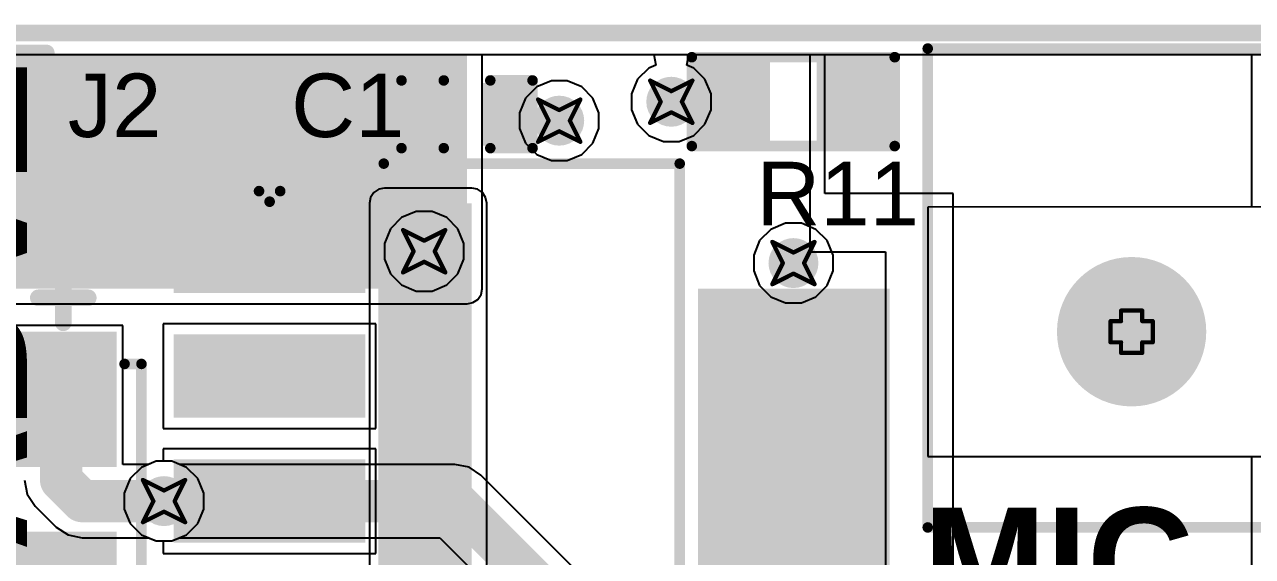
# Model space of a CAD drawing. Header units: inches. Extents: x -3 to 488, y -11 to 93.
# Drawn here: x 99.86 to 114.61, y 34.23 to 40.62 of the extents above; entities that cross this region are included whole.
import ezdxf

# ---------------------------------------------------------------- set-up
doc = ezdxf.new("R2010")
doc.units = ezdxf.units.IN
for name, color, linetype in [('Board Cutout', 216, 'Continuous'), ('Bottom Layer', 5, 'Continuous'), ('Bottom Overlay', 54, 'Continuous'), ('Bottom Solder', 6, 'Continuous'), ('Drill Drawing', 1, 'Continuous'), ('Layer 1', 16, 'Continuous'), ('Layer 2', 76, 'Continuous'), ('Multi-Layer', 9, 'Continuous'), ('Pad Holes', 156, 'Continuous'), ('Top Layer', 1, 'Continuous'), ('Top Overlay', 2, 'Continuous'), ('Top Paste', 8, 'Continuous'), ('Top Solder', 216, 'Continuous'), ('Via Holes', 16, 'Continuous')]:
    doc.layers.add(name, color=color, linetype=linetype)
doc.styles.add('Arial', font='', dxfattribs={"height": 0.2})
doc.styles.add('Arial_Bold', font='', dxfattribs={"height": 0.2})
doc.styles.get('Arial').set_extended_font_data('Arial')
doc.styles.get('Arial_Bold').set_extended_font_data('Arial', bold=True)

msp = doc.modelspace()

# ---------------------------------------------------------------- hatches: boundary and pattern name
at = {"layer": 'Bottom Layer'}
h = msp.add_hatch(color=5, dxfattribs=at)
edge = h.paths.add_edge_path()
edge.add_arc((107.632, 39.693), 0.3, 0, 360)
h = msp.add_hatch(color=5, dxfattribs=at)
edge = h.paths.add_edge_path()
edge.add_arc((106.286, 39.466), 0.3, 0, 360)
h = msp.add_hatch(color=5, dxfattribs=at)
edge = h.paths.add_edge_path()
edge.add_arc((104.663, 37.898), 0.3, 0, 360)
h = msp.add_hatch(color=5, dxfattribs=at)
edge = h.paths.add_edge_path()
edge.add_arc((109.1, 37.756), 0.3, 0, 360)
h = msp.add_hatch(color=5, dxfattribs=at)
edge = h.paths.add_edge_path()
edge.add_arc((113.163, 36.932), 0.795, 0, 360)
h = msp.add_hatch(color=5, dxfattribs=at)
edge = h.paths.add_edge_path()
edge.add_arc((101.537, 34.898), 0.3, 0, 360)
at = {"layer": 'Bottom Solder'}
h = msp.add_hatch(color=6, dxfattribs=at)
edge = h.paths.add_edge_path()
edge.add_arc((113.163, 36.932), 0.897, 0, 360)
at = {"layer": 'Layer 1'}
h = msp.add_hatch(color=16, dxfattribs=at)
edge = h.paths.add_edge_path()
edge.add_arc((107.632, 39.693), 0.3, 0, 360)
h = msp.add_hatch(color=16, dxfattribs=at)
edge = h.paths.add_edge_path()
edge.add_arc((106.286, 39.466), 0.3, 0, 360)
msp.add_hatch(color=16, dxfattribs=at).paths.add_polyline_path([(104.187, 32.948), (105.234, 32.948), (105.234, 38.475), (104.187, 38.475)])
h = msp.add_hatch(color=16, dxfattribs=at)
edge = h.paths.add_edge_path()
edge.add_arc((104.663, 37.898), 0.3, 0, 360)
h = msp.add_hatch(color=16, dxfattribs=at)
edge = h.paths.add_edge_path()
edge.add_arc((109.1, 37.756), 0.3, 0, 360)
h = msp.add_hatch(color=16, dxfattribs=at)
edge = h.paths.add_edge_path()
edge.add_arc((113.163, 36.932), 0.795, 0, 360)
h = msp.add_hatch(color=16, dxfattribs=at)
edge = h.paths.add_edge_path()
edge.add_arc((101.537, 34.898), 0.3, 0, 360)
at = {"layer": 'Layer 2'}
h = msp.add_hatch(color=76, dxfattribs=at)
edge = h.paths.add_edge_path()
edge.add_arc((107.632, 39.693), 0.3, 0, 360)
h = msp.add_hatch(color=76, dxfattribs=at)
edge = h.paths.add_edge_path()
edge.add_arc((106.286, 39.466), 0.3, 0, 360)
h = msp.add_hatch(color=76, dxfattribs=at)
edge = h.paths.add_edge_path()
edge.add_arc((104.663, 37.898), 0.3, 0, 360)
h = msp.add_hatch(color=76, dxfattribs=at)
edge = h.paths.add_edge_path()
edge.add_arc((109.1, 37.756), 0.3, 0, 360)
h = msp.add_hatch(color=76, dxfattribs=at)
edge = h.paths.add_edge_path()
edge.add_arc((113.163, 36.932), 0.795, 0, 360)
h = msp.add_hatch(color=76, dxfattribs=at)
edge = h.paths.add_edge_path()
edge.add_arc((101.537, 34.898), 0.3, 0, 360)
at = {"layer": 'Multi-Layer'}
h = msp.add_hatch(color=9, dxfattribs=at)
edge = h.paths.add_edge_path()
edge.add_arc((113.163, 36.932), 0.795, 0, 360)
at = {"layer": 'Pad Holes'}
h = msp.add_hatch(color=7, dxfattribs=at)
edge = h.paths.add_edge_path()
edge.add_arc((113.163, 36.932), 0.53, 0, 360)
at = {"layer": 'Top Layer'}
for points in [[(97.687, 37.448), (105.178, 37.448), (105.178, 40.261), (97.687, 40.261)], [(108.717, 40.139), (108.717, 39.25), (107.955, 39.25), (107.955, 40.139)], [(110.241, 40.139), (110.241, 39.25), (109.479, 39.25), (109.479, 40.139)], [(104.937, 39.86), (104.937, 39.225), (104.48, 39.225), (104.48, 39.86)], [(105.877, 39.86), (105.877, 39.225), (105.419, 39.225), (105.419, 39.86)], [(101.705, 37.448), (101.705, 38.348), (103.905, 38.348), (103.905, 37.448)], [(108.006, 33.898), (108.006, 37.398), (110.206, 37.398), (110.206, 33.898)], [(100.866, 36.829), (100.866, 35.409), (99.736, 35.409), (99.736, 36.829)], [(101.705, 35.948), (101.705, 36.848), (103.905, 36.848), (103.905, 35.948)], [(101.705, 34.448), (101.705, 35.348), (103.905, 35.348), (103.905, 34.448)], [(100.866, 34.429), (100.866, 33.009), (99.736, 33.009), (99.736, 34.429)]]:
    msp.add_hatch(color=1, dxfattribs=at).paths.add_polyline_path(points)
h = msp.add_hatch(color=1, dxfattribs=at)
edge = h.paths.add_edge_path()
edge.add_arc((107.632, 39.693), 0.3, 0, 360)
h = msp.add_hatch(color=1, dxfattribs=at)
edge = h.paths.add_edge_path()
edge.add_arc((106.286, 39.466), 0.3, 0, 360)
h = msp.add_hatch(color=1, dxfattribs=at)
edge = h.paths.add_edge_path()
edge.add_arc((104.663, 37.898), 0.3, 0, 360)
h = msp.add_hatch(color=1, dxfattribs=at)
edge = h.paths.add_edge_path()
edge.add_arc((109.1, 37.756), 0.3, 0, 360)
h = msp.add_hatch(color=1, dxfattribs=at)
edge = h.paths.add_edge_path()
edge.add_arc((113.163, 36.932), 0.795, 0, 360)
h = msp.add_hatch(color=1, dxfattribs=at)
edge = h.paths.add_edge_path()
edge.add_arc((101.537, 34.898), 0.3, 0, 360)
at = {"layer": 'Top Paste'}
for points in [[(108.717, 40.139), (108.717, 39.25), (107.955, 39.25), (107.955, 40.139)], [(110.241, 40.139), (110.241, 39.25), (109.479, 39.25), (109.479, 40.139)], [(104.937, 39.86), (104.937, 39.225), (104.48, 39.225), (104.48, 39.86)], [(105.877, 39.86), (105.877, 39.225), (105.419, 39.225), (105.419, 39.86)], [(101.705, 37.448), (101.705, 38.348), (103.905, 38.348), (103.905, 37.448)], [(108.006, 33.898), (108.006, 37.398), (110.206, 37.398), (110.206, 33.898)], [(100.866, 36.829), (100.866, 35.409), (99.736, 35.409), (99.736, 36.829)], [(101.705, 35.948), (101.705, 36.848), (103.905, 36.848), (103.905, 35.948)], [(101.705, 34.448), (101.705, 35.348), (103.905, 35.348), (103.905, 34.448)], [(100.866, 34.429), (100.866, 33.009), (99.736, 33.009), (99.736, 34.429)]]:
    msp.add_hatch(color=8, dxfattribs=at).paths.add_polyline_path(points)
at = {"layer": 'Top Solder'}
for points in [[(108.818, 40.241), (108.818, 39.148), (107.853, 39.148), (107.853, 40.241)], [(110.342, 40.241), (110.342, 39.148), (109.377, 39.148), (109.377, 40.241)], [(104.997, 39.92), (104.997, 39.165), (104.42, 39.165), (104.42, 39.92)], [(105.937, 39.92), (105.937, 39.165), (105.359, 39.165), (105.359, 39.92)], [(101.655, 37.397), (101.655, 38.399), (103.956, 38.399), (103.956, 37.397)], [(107.955, 33.848), (107.955, 37.449), (110.256, 37.449), (110.256, 33.848)], [(100.968, 36.931), (100.968, 35.308), (99.635, 35.308), (99.635, 36.931)], [(101.655, 35.898), (101.655, 36.899), (103.956, 36.899), (103.956, 35.898)], [(101.655, 34.397), (101.655, 35.399), (103.956, 35.399), (103.956, 34.397)], [(100.968, 34.531), (100.968, 32.908), (99.635, 32.908), (99.635, 34.531)]]:
    msp.add_hatch(color=216, dxfattribs=at).paths.add_polyline_path(points)
h = msp.add_hatch(color=216, dxfattribs=at)
edge = h.paths.add_edge_path()
edge.add_arc((113.163, 36.932), 0.897, 0, 360)
at = {"layer": 'Via Holes'}
h = msp.add_hatch(color=7, dxfattribs=at)
edge = h.paths.add_edge_path()
edge.add_arc((107.632, 39.693), 0.15, 0, 360)
h = msp.add_hatch(color=7, dxfattribs=at)
edge = h.paths.add_edge_path()
edge.add_arc((106.286, 39.466), 0.15, 0, 360)
h = msp.add_hatch(color=7, dxfattribs=at)
edge = h.paths.add_edge_path()
edge.add_arc((104.663, 37.898), 0.15, 0, 360)
h = msp.add_hatch(color=7, dxfattribs=at)
edge = h.paths.add_edge_path()
edge.add_arc((109.1, 37.756), 0.15, 0, 360)
h = msp.add_hatch(color=7, dxfattribs=at)
edge = h.paths.add_edge_path()
edge.add_arc((101.537, 34.898), 0.15, 0, 360)

# ---------------------------------------------------------------- linework, layer by layer
at = {"layer": 'Board Cutout'}
msp.add_lwpolyline([(92.54, 40.52, 0.2, 0.2, 0), (123.058, 40.52, 0.2, 0.2, 0)], format="xyseb", dxfattribs=at)
at = {"layer": 'Bottom Layer'}
for p, q in [((92.647, 40.261), (107.422, 40.261)), ((107.447, 40.134), (107.361, 40.098)), ((107.422, 40.261), (107.447, 40.134)), ((107.817, 40.134), (107.842, 40.261)), ((107.903, 40.098), (107.817, 40.134)), ((107.842, 40.261), (123.058, 40.261)), ((107.361, 40.098), (107.227, 39.964)), ((108.037, 39.964), (107.903, 40.098)), ((106.015, 39.871), (105.881, 39.737)), ((106.191, 39.944), (106.015, 39.871)), ((106.381, 39.944), (106.191, 39.944)), ((106.556, 39.871), (106.381, 39.944)), ((106.691, 39.737), (106.556, 39.871)), ((107.227, 39.964), (107.154, 39.788)), ((108.11, 39.788), (108.037, 39.964)), ((105.881, 39.737), (105.808, 39.561)), ((106.763, 39.561), (106.691, 39.737)), ((107.154, 39.788), (107.154, 39.598)), ((108.11, 39.598), (108.11, 39.788)), ((105.808, 39.561), (105.808, 39.371)), ((106.763, 39.371), (106.763, 39.561)), ((107.154, 39.598), (107.227, 39.423)), ((108.037, 39.423), (108.11, 39.598)), ((107.227, 39.423), (107.361, 39.288)), ((107.903, 39.288), (108.037, 39.423)), ((105.808, 39.371), (105.881, 39.196)), ((106.691, 39.196), (106.763, 39.371)), ((107.361, 39.288), (107.537, 39.215)), ((107.727, 39.215), (107.903, 39.288)), ((105.881, 39.196), (106.015, 39.061)), ((106.556, 39.061), (106.691, 39.196)), ((107.537, 39.215), (107.727, 39.215)), ((106.015, 39.061), (106.191, 38.988)), ((106.191, 38.988), (106.381, 38.988)), ((106.381, 38.988), (106.556, 39.061)), ((104.568, 38.376), (104.392, 38.303)), ((104.758, 38.376), (104.568, 38.376)), ((104.934, 38.303), (104.758, 38.376)), ((123.058, 38.432), (110.713, 38.429)), ((123.058, 38.432), (110.713, 38.429)), ((110.713, 38.429), (110.713, 35.432)), ((110.713, 38.429), (110.713, 35.432)), ((104.392, 38.303), (104.258, 38.169)), ((105.068, 38.169), (104.934, 38.303)), ((109.004, 38.234), (108.829, 38.161)), ((109.195, 38.234), (109.004, 38.234)), ((109.37, 38.161), (109.195, 38.234)), ((104.258, 38.169), (104.185, 37.993)), ((105.141, 37.993), (105.068, 38.169)), ((108.829, 38.161), (108.694, 38.027)), ((109.505, 38.027), (109.37, 38.161)), ((104.185, 37.993), (104.185, 37.803)), ((105.141, 37.803), (105.141, 37.993)), ((108.694, 38.027), (108.622, 37.851)), ((109.577, 37.851), (109.505, 38.027)), ((104.185, 37.803), (104.258, 37.628)), ((105.068, 37.628), (105.141, 37.803)), ((108.622, 37.851), (108.622, 37.661)), ((109.577, 37.661), (109.577, 37.851)), ((104.258, 37.628), (104.392, 37.493)), ((104.934, 37.493), (105.068, 37.628)), ((108.622, 37.661), (108.694, 37.486)), ((109.505, 37.486), (109.577, 37.661)), ((104.392, 37.493), (104.568, 37.42)), ((104.758, 37.42), (104.934, 37.493)), ((108.694, 37.486), (108.829, 37.351)), ((109.37, 37.351), (109.505, 37.486)), ((104.568, 37.42), (104.758, 37.42)), ((108.829, 37.351), (109.004, 37.278)), ((109.195, 37.278), (109.37, 37.351)), ((109.004, 37.278), (109.195, 37.278)), ((110.713, 35.432), (123.058, 35.432)), ((110.713, 35.432), (123.058, 35.432)), ((101.267, 35.303), (101.132, 35.169)), ((101.442, 35.376), (101.267, 35.303)), ((101.633, 35.376), (101.442, 35.376)), ((101.808, 35.303), (101.633, 35.376)), ((101.943, 35.169), (101.808, 35.303)), ((101.132, 35.169), (101.06, 34.993)), ((102.015, 34.993), (101.943, 35.169)), ((101.06, 34.993), (101.06, 34.803)), ((102.015, 34.803), (102.015, 34.993)), ((101.06, 34.803), (101.132, 34.628)), ((101.943, 34.628), (102.015, 34.803)), ((101.132, 34.628), (101.267, 34.493)), ((101.808, 34.493), (101.943, 34.628)), ((101.267, 34.493), (101.442, 34.42)), ((101.442, 34.42), (101.633, 34.42)), ((101.633, 34.42), (101.808, 34.493))]:
    msp.add_line(p, q, dxfattribs=at)
at = {"layer": 'Drill Drawing'}
for points in [[(107.378, 39.947, 0.0508, 0.0508, 0), (107.632, 39.82, 0.0508, 0.0508, 0)], [(107.378, 39.947, 0.0508, 0.0508, 0), (107.505, 39.693, 0.0508, 0.0508, 0)], [(107.632, 39.82, 0.0508, 0.0508, 0), (107.886, 39.947, 0.0508, 0.0508, 0)], [(107.759, 39.693, 0.0508, 0.0508, 0), (107.886, 39.947, 0.0508, 0.0508, 0)], [(106.032, 39.72, 0.0508, 0.0508, 0), (106.286, 39.593, 0.0508, 0.0508, 0)], [(106.032, 39.72, 0.0508, 0.0508, 0), (106.159, 39.466, 0.0508, 0.0508, 0)], [(106.286, 39.593, 0.0508, 0.0508, 0), (106.54, 39.72, 0.0508, 0.0508, 0)], [(106.413, 39.466, 0.0508, 0.0508, 0), (106.54, 39.72, 0.0508, 0.0508, 0)], [(107.378, 39.439, 0.0508, 0.0508, 0), (107.505, 39.693, 0.0508, 0.0508, 0)], [(107.759, 39.693, 0.0508, 0.0508, 0), (107.886, 39.439, 0.0508, 0.0508, 0)], [(107.378, 39.439, 0.0508, 0.0508, 0), (107.632, 39.566, 0.0508, 0.0508, 0)], [(107.632, 39.566, 0.0508, 0.0508, 0), (107.886, 39.439, 0.0508, 0.0508, 0)], [(106.032, 39.212, 0.0508, 0.0508, 0), (106.159, 39.466, 0.0508, 0.0508, 0)], [(106.413, 39.466, 0.0508, 0.0508, 0), (106.54, 39.212, 0.0508, 0.0508, 0)], [(106.032, 39.212, 0.0508, 0.0508, 0), (106.286, 39.339, 0.0508, 0.0508, 0)], [(106.286, 39.339, 0.0508, 0.0508, 0), (106.54, 39.212, 0.0508, 0.0508, 0)], [(104.409, 38.152, 0.0508, 0.0508, 0), (104.663, 38.025, 0.0508, 0.0508, 0)], [(104.409, 38.152, 0.0508, 0.0508, 0), (104.536, 37.898, 0.0508, 0.0508, 0)], [(104.663, 38.025, 0.0508, 0.0508, 0), (104.917, 38.152, 0.0508, 0.0508, 0)], [(104.79, 37.898, 0.0508, 0.0508, 0), (104.917, 38.152, 0.0508, 0.0508, 0)], [(104.409, 37.644, 0.0508, 0.0508, 0), (104.536, 37.898, 0.0508, 0.0508, 0)], [(104.79, 37.898, 0.0508, 0.0508, 0), (104.917, 37.644, 0.0508, 0.0508, 0)], [(108.846, 38.01, 0.0508, 0.0508, 0), (109.1, 37.883, 0.0508, 0.0508, 0)], [(108.846, 38.01, 0.0508, 0.0508, 0), (108.973, 37.756, 0.0508, 0.0508, 0)], [(109.1, 37.883, 0.0508, 0.0508, 0), (109.354, 38.01, 0.0508, 0.0508, 0)], [(109.227, 37.756, 0.0508, 0.0508, 0), (109.354, 38.01, 0.0508, 0.0508, 0)], [(104.409, 37.644, 0.0508, 0.0508, 0), (104.663, 37.771, 0.0508, 0.0508, 0)], [(104.663, 37.771, 0.0508, 0.0508, 0), (104.917, 37.644, 0.0508, 0.0508, 0)], [(108.846, 37.502, 0.0508, 0.0508, 0), (108.973, 37.756, 0.0508, 0.0508, 0)], [(109.227, 37.756, 0.0508, 0.0508, 0), (109.354, 37.502, 0.0508, 0.0508, 0)], [(108.846, 37.502, 0.0508, 0.0508, 0), (109.1, 37.629, 0.0508, 0.0508, 0)], [(109.1, 37.629, 0.0508, 0.0508, 0), (109.354, 37.502, 0.0508, 0.0508, 0)], [(113.036, 37.059, 0.0508, 0.0508, 0), (113.036, 37.186, 0.0508, 0.0508, 0)], [(113.036, 37.186, 0.0508, 0.0508, 0), (113.29, 37.186, 0.0508, 0.0508, 0)], [(113.29, 37.059, 0.0508, 0.0508, 0), (113.29, 37.186, 0.0508, 0.0508, 0)], [(112.909, 36.805, 0.0508, 0.0508, 0), (112.909, 37.059, 0.0508, 0.0508, 0)], [(112.909, 37.059, 0.0508, 0.0508, 0), (113.036, 37.059, 0.0508, 0.0508, 0)], [(113.29, 37.059, 0.0508, 0.0508, 0), (113.417, 37.059, 0.0508, 0.0508, 0)], [(113.417, 36.805, 0.0508, 0.0508, 0), (113.417, 37.059, 0.0508, 0.0508, 0)], [(112.909, 36.805, 0.0508, 0.0508, 0), (113.036, 36.805, 0.0508, 0.0508, 0)], [(113.036, 36.678, 0.0508, 0.0508, 0), (113.036, 36.805, 0.0508, 0.0508, 0)], [(113.29, 36.805, 0.0508, 0.0508, 0), (113.417, 36.805, 0.0508, 0.0508, 0)], [(113.29, 36.678, 0.0508, 0.0508, 0), (113.29, 36.805, 0.0508, 0.0508, 0)], [(113.036, 36.678, 0.0508, 0.0508, 0), (113.29, 36.678, 0.0508, 0.0508, 0)], [(101.283, 35.152, 0.0508, 0.0508, 0), (101.537, 35.025, 0.0508, 0.0508, 0)], [(101.283, 35.152, 0.0508, 0.0508, 0), (101.41, 34.898, 0.0508, 0.0508, 0)], [(101.537, 35.025, 0.0508, 0.0508, 0), (101.791, 35.152, 0.0508, 0.0508, 0)], [(101.664, 34.898, 0.0508, 0.0508, 0), (101.791, 35.152, 0.0508, 0.0508, 0)], [(101.283, 34.644, 0.0508, 0.0508, 0), (101.41, 34.898, 0.0508, 0.0508, 0)], [(101.664, 34.898, 0.0508, 0.0508, 0), (101.791, 34.644, 0.0508, 0.0508, 0)], [(101.283, 34.644, 0.0508, 0.0508, 0), (101.537, 34.771, 0.0508, 0.0508, 0)], [(101.537, 34.771, 0.0508, 0.0508, 0), (101.791, 34.644, 0.0508, 0.0508, 0)]]:
    msp.add_lwpolyline(points, format="xyseb", dxfattribs=at)
for points in [[(107.365, 39.947, 0.0254, 0.0254, 1), (107.391, 39.947, 0.0254, 0.0254, 1)], [(107.365, 39.947, 0.0254, 0.0254, 1), (107.391, 39.947, 0.0254, 0.0254, 1)], [(107.619, 39.82, 0.0254, 0.0254, 1), (107.645, 39.82, 0.0254, 0.0254, 1)], [(107.619, 39.82, 0.0254, 0.0254, 1), (107.645, 39.82, 0.0254, 0.0254, 1)], [(107.873, 39.947, 0.0254, 0.0254, 1), (107.899, 39.947, 0.0254, 0.0254, 1)], [(107.873, 39.947, 0.0254, 0.0254, 1), (107.899, 39.947, 0.0254, 0.0254, 1)], [(106.019, 39.72, 0.0254, 0.0254, 1), (106.044, 39.72, 0.0254, 0.0254, 1)], [(106.019, 39.72, 0.0254, 0.0254, 1), (106.044, 39.72, 0.0254, 0.0254, 1)], [(106.527, 39.72, 0.0254, 0.0254, 1), (106.552, 39.72, 0.0254, 0.0254, 1)], [(106.527, 39.72, 0.0254, 0.0254, 1), (106.552, 39.72, 0.0254, 0.0254, 1)], [(107.492, 39.693, 0.0254, 0.0254, 1), (107.518, 39.693, 0.0254, 0.0254, 1)], [(107.492, 39.693, 0.0254, 0.0254, 1), (107.518, 39.693, 0.0254, 0.0254, 1)], [(107.746, 39.693, 0.0254, 0.0254, 1), (107.772, 39.693, 0.0254, 0.0254, 1)], [(107.746, 39.693, 0.0254, 0.0254, 1), (107.772, 39.693, 0.0254, 0.0254, 1)], [(106.273, 39.593, 0.0254, 0.0254, 1), (106.298, 39.593, 0.0254, 0.0254, 1)], [(106.273, 39.593, 0.0254, 0.0254, 1), (106.298, 39.593, 0.0254, 0.0254, 1)], [(107.619, 39.566, 0.0254, 0.0254, 1), (107.645, 39.566, 0.0254, 0.0254, 1)], [(107.619, 39.566, 0.0254, 0.0254, 1), (107.645, 39.566, 0.0254, 0.0254, 1)], [(106.146, 39.466, 0.0254, 0.0254, 1), (106.171, 39.466, 0.0254, 0.0254, 1)], [(106.146, 39.466, 0.0254, 0.0254, 1), (106.171, 39.466, 0.0254, 0.0254, 1)], [(106.4, 39.466, 0.0254, 0.0254, 1), (106.425, 39.466, 0.0254, 0.0254, 1)], [(106.4, 39.466, 0.0254, 0.0254, 1), (106.425, 39.466, 0.0254, 0.0254, 1)], [(107.365, 39.439, 0.0254, 0.0254, 1), (107.391, 39.439, 0.0254, 0.0254, 1)], [(107.365, 39.439, 0.0254, 0.0254, 1), (107.391, 39.439, 0.0254, 0.0254, 1)], [(107.873, 39.439, 0.0254, 0.0254, 1), (107.899, 39.439, 0.0254, 0.0254, 1)], [(107.873, 39.439, 0.0254, 0.0254, 1), (107.899, 39.439, 0.0254, 0.0254, 1)], [(106.273, 39.339, 0.0254, 0.0254, 1), (106.298, 39.339, 0.0254, 0.0254, 1)], [(106.273, 39.339, 0.0254, 0.0254, 1), (106.298, 39.339, 0.0254, 0.0254, 1)], [(106.019, 39.212, 0.0254, 0.0254, 1), (106.044, 39.212, 0.0254, 0.0254, 1)], [(106.019, 39.212, 0.0254, 0.0254, 1), (106.044, 39.212, 0.0254, 0.0254, 1)], [(106.527, 39.212, 0.0254, 0.0254, 1), (106.552, 39.212, 0.0254, 0.0254, 1)], [(106.527, 39.212, 0.0254, 0.0254, 1), (106.552, 39.212, 0.0254, 0.0254, 1)], [(104.396, 38.152, 0.0254, 0.0254, 1), (104.422, 38.152, 0.0254, 0.0254, 1)], [(104.396, 38.152, 0.0254, 0.0254, 1), (104.422, 38.152, 0.0254, 0.0254, 1)], [(104.904, 38.152, 0.0254, 0.0254, 1), (104.93, 38.152, 0.0254, 0.0254, 1)], [(104.904, 38.152, 0.0254, 0.0254, 1), (104.93, 38.152, 0.0254, 0.0254, 1)], [(104.523, 37.898, 0.0254, 0.0254, 1), (104.549, 37.898, 0.0254, 0.0254, 1)], [(104.523, 37.898, 0.0254, 0.0254, 1), (104.549, 37.898, 0.0254, 0.0254, 1)], [(104.65, 38.025, 0.0254, 0.0254, 1), (104.676, 38.025, 0.0254, 0.0254, 1)], [(104.65, 38.025, 0.0254, 0.0254, 1), (104.676, 38.025, 0.0254, 0.0254, 1)], [(104.777, 37.898, 0.0254, 0.0254, 1), (104.803, 37.898, 0.0254, 0.0254, 1)], [(104.777, 37.898, 0.0254, 0.0254, 1), (104.803, 37.898, 0.0254, 0.0254, 1)], [(108.833, 38.01, 0.0254, 0.0254, 1), (108.858, 38.01, 0.0254, 0.0254, 1)], [(108.833, 38.01, 0.0254, 0.0254, 1), (108.858, 38.01, 0.0254, 0.0254, 1)], [(109.341, 38.01, 0.0254, 0.0254, 1), (109.366, 38.01, 0.0254, 0.0254, 1)], [(109.341, 38.01, 0.0254, 0.0254, 1), (109.366, 38.01, 0.0254, 0.0254, 1)], [(104.65, 37.771, 0.0254, 0.0254, 1), (104.676, 37.771, 0.0254, 0.0254, 1)], [(104.65, 37.771, 0.0254, 0.0254, 1), (104.676, 37.771, 0.0254, 0.0254, 1)], [(108.96, 37.756, 0.0254, 0.0254, 1), (108.985, 37.756, 0.0254, 0.0254, 1)], [(108.96, 37.756, 0.0254, 0.0254, 1), (108.985, 37.756, 0.0254, 0.0254, 1)], [(109.087, 37.883, 0.0254, 0.0254, 1), (109.112, 37.883, 0.0254, 0.0254, 1)], [(109.087, 37.883, 0.0254, 0.0254, 1), (109.112, 37.883, 0.0254, 0.0254, 1)], [(109.214, 37.756, 0.0254, 0.0254, 1), (109.239, 37.756, 0.0254, 0.0254, 1)], [(109.214, 37.756, 0.0254, 0.0254, 1), (109.239, 37.756, 0.0254, 0.0254, 1)], [(104.396, 37.644, 0.0254, 0.0254, 1), (104.422, 37.644, 0.0254, 0.0254, 1)], [(104.396, 37.644, 0.0254, 0.0254, 1), (104.422, 37.644, 0.0254, 0.0254, 1)], [(104.904, 37.644, 0.0254, 0.0254, 1), (104.93, 37.644, 0.0254, 0.0254, 1)], [(104.904, 37.644, 0.0254, 0.0254, 1), (104.93, 37.644, 0.0254, 0.0254, 1)], [(109.087, 37.629, 0.0254, 0.0254, 1), (109.112, 37.629, 0.0254, 0.0254, 1)], [(109.087, 37.629, 0.0254, 0.0254, 1), (109.112, 37.629, 0.0254, 0.0254, 1)], [(108.833, 37.502, 0.0254, 0.0254, 1), (108.858, 37.502, 0.0254, 0.0254, 1)], [(108.833, 37.502, 0.0254, 0.0254, 1), (108.858, 37.502, 0.0254, 0.0254, 1)], [(109.341, 37.502, 0.0254, 0.0254, 1), (109.366, 37.502, 0.0254, 0.0254, 1)], [(109.341, 37.502, 0.0254, 0.0254, 1), (109.366, 37.502, 0.0254, 0.0254, 1)], [(113.024, 37.186, 0.0254, 0.0254, 1), (113.049, 37.186, 0.0254, 0.0254, 1)], [(113.024, 37.186, 0.0254, 0.0254, 1), (113.049, 37.186, 0.0254, 0.0254, 1)], [(113.278, 37.186, 0.0254, 0.0254, 1), (113.303, 37.186, 0.0254, 0.0254, 1)], [(113.278, 37.186, 0.0254, 0.0254, 1), (113.303, 37.186, 0.0254, 0.0254, 1)], [(112.897, 37.059, 0.0254, 0.0254, 1), (112.922, 37.059, 0.0254, 0.0254, 1)], [(112.897, 37.059, 0.0254, 0.0254, 1), (112.922, 37.059, 0.0254, 0.0254, 1)], [(113.024, 37.059, 0.0254, 0.0254, 1), (113.049, 37.059, 0.0254, 0.0254, 1)], [(113.024, 37.059, 0.0254, 0.0254, 1), (113.049, 37.059, 0.0254, 0.0254, 1)], [(113.278, 37.059, 0.0254, 0.0254, 1), (113.303, 37.059, 0.0254, 0.0254, 1)], [(113.278, 37.059, 0.0254, 0.0254, 1), (113.303, 37.059, 0.0254, 0.0254, 1)], [(113.405, 37.059, 0.0254, 0.0254, 1), (113.43, 37.059, 0.0254, 0.0254, 1)], [(113.405, 37.059, 0.0254, 0.0254, 1), (113.43, 37.059, 0.0254, 0.0254, 1)], [(112.897, 36.805, 0.0254, 0.0254, 1), (112.922, 36.805, 0.0254, 0.0254, 1)], [(112.897, 36.805, 0.0254, 0.0254, 1), (112.922, 36.805, 0.0254, 0.0254, 1)], [(113.024, 36.805, 0.0254, 0.0254, 1), (113.049, 36.805, 0.0254, 0.0254, 1)], [(113.024, 36.805, 0.0254, 0.0254, 1), (113.049, 36.805, 0.0254, 0.0254, 1)], [(113.278, 36.805, 0.0254, 0.0254, 1), (113.303, 36.805, 0.0254, 0.0254, 1)], [(113.278, 36.805, 0.0254, 0.0254, 1), (113.303, 36.805, 0.0254, 0.0254, 1)], [(113.405, 36.805, 0.0254, 0.0254, 1), (113.43, 36.805, 0.0254, 0.0254, 1)], [(113.405, 36.805, 0.0254, 0.0254, 1), (113.43, 36.805, 0.0254, 0.0254, 1)], [(113.024, 36.678, 0.0254, 0.0254, 1), (113.049, 36.678, 0.0254, 0.0254, 1)], [(113.024, 36.678, 0.0254, 0.0254, 1), (113.049, 36.678, 0.0254, 0.0254, 1)], [(113.278, 36.678, 0.0254, 0.0254, 1), (113.303, 36.678, 0.0254, 0.0254, 1)], [(113.278, 36.678, 0.0254, 0.0254, 1), (113.303, 36.678, 0.0254, 0.0254, 1)], [(101.271, 35.152, 0.0254, 0.0254, 1), (101.296, 35.152, 0.0254, 0.0254, 1)], [(101.271, 35.152, 0.0254, 0.0254, 1), (101.296, 35.152, 0.0254, 0.0254, 1)], [(101.779, 35.152, 0.0254, 0.0254, 1), (101.804, 35.152, 0.0254, 0.0254, 1)], [(101.779, 35.152, 0.0254, 0.0254, 1), (101.804, 35.152, 0.0254, 0.0254, 1)], [(101.525, 35.025, 0.0254, 0.0254, 1), (101.55, 35.025, 0.0254, 0.0254, 1)], [(101.525, 35.025, 0.0254, 0.0254, 1), (101.55, 35.025, 0.0254, 0.0254, 1)], [(101.398, 34.898, 0.0254, 0.0254, 1), (101.423, 34.898, 0.0254, 0.0254, 1)], [(101.398, 34.898, 0.0254, 0.0254, 1), (101.423, 34.898, 0.0254, 0.0254, 1)], [(101.652, 34.898, 0.0254, 0.0254, 1), (101.677, 34.898, 0.0254, 0.0254, 1)], [(101.652, 34.898, 0.0254, 0.0254, 1), (101.677, 34.898, 0.0254, 0.0254, 1)], [(101.525, 34.771, 0.0254, 0.0254, 1), (101.55, 34.771, 0.0254, 0.0254, 1)], [(101.525, 34.771, 0.0254, 0.0254, 1), (101.55, 34.771, 0.0254, 0.0254, 1)], [(101.271, 34.644, 0.0254, 0.0254, 1), (101.296, 34.644, 0.0254, 0.0254, 1)], [(101.271, 34.644, 0.0254, 0.0254, 1), (101.296, 34.644, 0.0254, 0.0254, 1)], [(101.779, 34.644, 0.0254, 0.0254, 1), (101.804, 34.644, 0.0254, 0.0254, 1)], [(101.779, 34.644, 0.0254, 0.0254, 1), (101.804, 34.644, 0.0254, 0.0254, 1)]]:
    msp.add_lwpolyline(points, format="xyseb", close=True, dxfattribs=at)
at = {"layer": 'Layer 1'}
for p, q in [((92.647, 40.261), (123.058, 40.261)), ((104.187, 38.657), (104.118, 38.643)), ((105.234, 38.657), (104.187, 38.657)), ((105.303, 38.643), (105.234, 38.657)), ((104.02, 38.545), (104.006, 38.475)), ((104.059, 38.604), (104.02, 38.545)), ((104.118, 38.643), (104.059, 38.604)), ((105.362, 38.604), (105.303, 38.643)), ((105.401, 38.545), (105.362, 38.604)), ((105.415, 38.475), (105.401, 38.545)), ((104.006, 38.475), (104.006, 32.948)), ((105.415, 32.948), (105.415, 38.475)), ((123.058, 38.432), (110.713, 38.429)), ((123.058, 38.432), (110.713, 38.429)), ((110.713, 38.429), (110.713, 35.432)), ((110.713, 38.429), (110.713, 35.432)), ((110.713, 35.432), (123.058, 35.432)), ((110.713, 35.432), (123.058, 35.432)), ((101.267, 35.303), (101.132, 35.169)), ((101.442, 35.376), (101.267, 35.303)), ((101.633, 35.376), (101.442, 35.376)), ((101.808, 35.303), (101.633, 35.376)), ((101.943, 35.169), (101.808, 35.303)), ((101.132, 35.169), (101.06, 34.993)), ((102.015, 34.993), (101.943, 35.169)), ((101.06, 34.993), (101.06, 34.803)), ((102.015, 34.803), (102.015, 34.993)), ((101.06, 34.803), (101.132, 34.628)), ((101.943, 34.628), (102.015, 34.803)), ((101.132, 34.628), (101.267, 34.493)), ((101.808, 34.493), (101.943, 34.628)), ((101.267, 34.493), (101.442, 34.42)), ((101.442, 34.42), (101.633, 34.42)), ((101.633, 34.42), (101.808, 34.493))]:
    msp.add_line(p, q, dxfattribs=at)
at = {"layer": 'Layer 2'}
for p, q in [((92.647, 40.261), (107.422, 40.261)), ((107.447, 40.134), (107.361, 40.098)), ((107.422, 40.261), (107.447, 40.134)), ((107.817, 40.134), (107.842, 40.261)), ((107.903, 40.098), (107.817, 40.134)), ((107.842, 40.261), (114.605, 40.261)), ((114.605, 40.261), (114.605, 38.43)), ((107.361, 40.098), (107.227, 39.964)), ((108.037, 39.964), (107.903, 40.098)), ((106.015, 39.871), (105.881, 39.737)), ((106.191, 39.944), (106.015, 39.871)), ((106.381, 39.944), (106.191, 39.944)), ((106.556, 39.871), (106.381, 39.944)), ((106.691, 39.737), (106.556, 39.871)), ((107.227, 39.964), (107.154, 39.788)), ((108.11, 39.788), (108.037, 39.964)), ((105.881, 39.737), (105.808, 39.561)), ((106.763, 39.561), (106.691, 39.737)), ((107.154, 39.788), (107.154, 39.598)), ((108.11, 39.598), (108.11, 39.788)), ((105.808, 39.561), (105.808, 39.371)), ((106.763, 39.371), (106.763, 39.561)), ((107.154, 39.598), (107.227, 39.423)), ((108.037, 39.423), (108.11, 39.598)), ((107.227, 39.423), (107.361, 39.288)), ((107.903, 39.288), (108.037, 39.423)), ((105.808, 39.371), (105.881, 39.196)), ((106.691, 39.196), (106.763, 39.371)), ((107.361, 39.288), (107.537, 39.215)), ((107.727, 39.215), (107.903, 39.288)), ((105.881, 39.196), (106.015, 39.061)), ((106.556, 39.061), (106.691, 39.196)), ((107.537, 39.215), (107.727, 39.215)), ((106.015, 39.061), (106.191, 38.988)), ((106.191, 38.988), (106.381, 38.988)), ((106.381, 38.988), (106.556, 39.061)), ((104.568, 38.376), (104.392, 38.303)), ((104.758, 38.376), (104.568, 38.376)), ((104.934, 38.303), (104.758, 38.376)), ((122.978, 38.432), (110.713, 38.429)), ((114.605, 38.43), (110.713, 38.429)), ((110.713, 38.429), (110.713, 35.432)), ((110.713, 38.429), (110.713, 35.432)), ((104.392, 38.303), (104.258, 38.169)), ((105.068, 38.169), (104.934, 38.303)), ((109.004, 38.234), (108.829, 38.161)), ((109.195, 38.234), (109.004, 38.234)), ((109.37, 38.161), (109.195, 38.234)), ((104.258, 38.169), (104.185, 37.993)), ((105.141, 37.993), (105.068, 38.169)), ((108.829, 38.161), (108.694, 38.027)), ((109.505, 38.027), (109.37, 38.161)), ((104.185, 37.993), (104.185, 37.803)), ((105.141, 37.803), (105.141, 37.993)), ((108.694, 38.027), (108.622, 37.851)), ((109.577, 37.851), (109.505, 38.027)), ((104.185, 37.803), (104.258, 37.628)), ((105.068, 37.628), (105.141, 37.803)), ((108.622, 37.851), (108.622, 37.661)), ((109.577, 37.661), (109.577, 37.851)), ((104.258, 37.628), (104.392, 37.493)), ((104.934, 37.493), (105.068, 37.628)), ((108.622, 37.661), (108.694, 37.486)), ((109.505, 37.486), (109.577, 37.661)), ((104.392, 37.493), (104.568, 37.42)), ((104.758, 37.42), (104.934, 37.493)), ((108.694, 37.486), (108.829, 37.351)), ((109.37, 37.351), (109.505, 37.486)), ((104.568, 37.42), (104.758, 37.42)), ((108.829, 37.351), (109.004, 37.278)), ((109.195, 37.278), (109.37, 37.351)), ((109.004, 37.278), (109.195, 37.278)), ((110.713, 35.432), (122.978, 35.432)), ((110.713, 35.432), (114.605, 35.432)), ((114.605, 35.432), (114.605, 31.74)), ((101.267, 35.303), (101.132, 35.169)), ((101.442, 35.376), (101.267, 35.303)), ((101.633, 35.376), (101.442, 35.376)), ((101.723, 35.339), (101.633, 35.376)), ((105.033, 35.339), (101.723, 35.339)), ((105.202, 35.305), (105.033, 35.339)), ((105.345, 35.21), (105.202, 35.305)), ((101.132, 35.169), (101.06, 34.993)), ((108.584, 31.97), (105.345, 35.21)), ((101.06, 34.993), (101.06, 34.803)), ((101.06, 34.803), (101.132, 34.628)), ((101.132, 34.628), (101.267, 34.493)), ((101.267, 34.493), (101.442, 34.42)), ((101.442, 34.42), (101.633, 34.42)), ((101.633, 34.42), (101.723, 34.458)), ((101.723, 34.458), (104.851, 34.458)), ((104.851, 34.458), (107.961, 31.348))]:
    msp.add_line(p, q, dxfattribs=at)
for points in [[(101.537, 34.898, 0.508, 0.508, 0), (105.033, 34.898, 0.508, 0.508, 0)], [(105.033, 34.898, 0.508, 0.508, 0), (108.404, 31.528, 0.508, 0.508, 0)]]:
    msp.add_lwpolyline(points, format="xyseb", dxfattribs=at)
for points in [[(101.41, 34.898, 0.254, 0.254, 1), (101.664, 34.898, 0.254, 0.254, 1)], [(104.906, 34.898, 0.254, 0.254, 1), (105.16, 34.898, 0.254, 0.254, 1)], [(104.906, 34.898, 0.254, 0.254, 1), (105.16, 34.898, 0.254, 0.254, 1)]]:
    msp.add_lwpolyline(points, format="xyseb", close=True, dxfattribs=at)
at = {"layer": 'Top Layer'}
for p, q in [((105.359, 37.448), (105.359, 40.261)), ((105.359, 40.261), (105.359, 40.261)), ((105.359, 40.261), (109.296, 40.261)), ((109.296, 40.261), (109.296, 37.89)), ((109.479, 38.59), (109.479, 40.261)), ((109.479, 40.261), (123.058, 40.261)), ((111.02, 38.59), (109.479, 38.59)), ((111.02, 32.05), (111.02, 38.59)), ((109.296, 37.89), (110.206, 37.89)), ((110.206, 37.89), (110.206, 32.291)), ((105.306, 37.32), (105.346, 37.379)), ((105.346, 37.379), (105.359, 37.448)), ((98.567, 37.267), (105.178, 37.267)), ((105.178, 37.267), (105.247, 37.281)), ((105.247, 37.281), (105.306, 37.32)), ((101.044, 37.007), (99.558, 37.007)), ((101.044, 35.339), (101.044, 37.007)), ((104.083, 37.026), (101.528, 37.026)), ((101.528, 37.026), (101.528, 35.771)), ((104.083, 35.771), (104.083, 37.026)), ((101.528, 35.771), (104.083, 35.771)), ((104.083, 35.526), (101.528, 35.526)), ((101.528, 35.526), (101.528, 35.376)), ((104.083, 34.27), (104.083, 35.526)), ((101.352, 35.339), (101.044, 35.339)), ((101.442, 35.376), (101.352, 35.339)), ((101.528, 35.376), (101.442, 35.376)), ((99.861, 35.15), (99.895, 34.982)), ((99.895, 34.982), (99.99, 34.839)), ((99.99, 34.839), (100.242, 34.587)), ((100.242, 34.587), (100.385, 34.492)), ((100.385, 34.492), (100.553, 34.458)), ((100.553, 34.458), (101.352, 34.458)), ((101.352, 34.458), (101.442, 34.42)), ((101.442, 34.42), (101.528, 34.42)), ((101.528, 34.42), (101.528, 34.27)), ((101.528, 34.27), (104.083, 34.27))]:
    msp.add_line(p, q, dxfattribs=at)
for points in [[(103.136, 37.898, 0.508, 0.508, 0), (104.663, 37.898, 0.508, 0.508, 0)], [(100.301, 35.15, 0.508, 0.508, 0), (100.301, 36.119, 0.508, 0.508, 0)], [(100.301, 35.15, 0.508, 0.508, 0), (100.553, 34.898, 0.508, 0.508, 0)], [(100.553, 34.898, 0.508, 0.508, 0), (101.537, 34.898, 0.508, 0.508, 0)], [(101.537, 34.898, 0.508, 0.508, 0), (102.805, 34.898, 0.508, 0.508, 0)], [(102.805, 34.898, 0.508, 0.508, 0), (103.136, 34.898, 0.508, 0.508, 0)]]:
    msp.add_lwpolyline(points, format="xyseb", dxfattribs=at)
for points in [[(103.009, 37.898, 0.254, 0.254, 1), (103.263, 37.898, 0.254, 0.254, 1)], [(104.536, 37.898, 0.254, 0.254, 1), (104.79, 37.898, 0.254, 0.254, 1)], [(100.174, 36.119, 0.254, 0.254, 1), (100.428, 36.119, 0.254, 0.254, 1)], [(100.174, 35.15, 0.254, 0.254, 1), (100.428, 35.15, 0.254, 0.254, 1)], [(100.174, 35.15, 0.254, 0.254, 1), (100.428, 35.15, 0.254, 0.254, 1)], [(100.426, 34.898, 0.254, 0.254, 1), (100.68, 34.898, 0.254, 0.254, 1)], [(100.426, 34.898, 0.254, 0.254, 1), (100.68, 34.898, 0.254, 0.254, 1)], [(101.41, 34.898, 0.254, 0.254, 1), (101.664, 34.898, 0.254, 0.254, 1)], [(101.41, 34.898, 0.254, 0.254, 1), (101.664, 34.898, 0.254, 0.254, 1)], [(102.678, 34.898, 0.254, 0.254, 1), (102.932, 34.898, 0.254, 0.254, 1)], [(102.678, 34.898, 0.254, 0.254, 1), (102.932, 34.898, 0.254, 0.254, 1)], [(103.009, 34.898, 0.254, 0.254, 1), (103.263, 34.898, 0.254, 0.254, 1)]]:
    msp.add_lwpolyline(points, format="xyseb", close=True, dxfattribs=at)
at = {"layer": 'Top Overlay'}
for points in [[(95.043, 40.279, 0.2, 0.2, 0), (100.123, 40.279, 0.2, 0.2, 0)], [(100.123, 37.739, 0.2, 0.2, 0), (100.123, 40.279, 0.2, 0.2, 0)], [(107.879, 40.228, 0.127, 0.127, 0), (110.317, 40.228, 0.127, 0.127, 0)], [(107.879, 39.161, 0.127, 0.127, 0), (107.879, 40.228, 0.127, 0.127, 0)], [(110.317, 39.161, 0.127, 0.127, 0), (110.317, 40.228, 0.127, 0.127, 0)], [(110.713, 34.582, 0.127, 0.127, 0), (110.713, 40.332, 0.127, 0.127, 0)], [(110.713, 40.332, 0.127, 0.127, 0), (123.113, 40.332, 0.127, 0.127, 0)], [(104.391, 39.136, 0.127, 0.127, 0), (104.391, 39.949, 0.127, 0.127, 0)], [(104.391, 39.949, 0.127, 0.127, 0), (104.899, 39.949, 0.127, 0.127, 0)], [(105.457, 39.949, 0.127, 0.127, 0), (105.965, 39.949, 0.127, 0.127, 0)], [(105.965, 39.136, 0.127, 0.127, 0), (105.965, 39.949, 0.127, 0.127, 0)], [(104.391, 39.136, 0.127, 0.127, 0), (104.899, 39.136, 0.127, 0.127, 0)], [(105.457, 39.136, 0.127, 0.127, 0), (105.965, 39.136, 0.127, 0.127, 0)], [(107.879, 39.161, 0.127, 0.127, 0), (110.317, 39.161, 0.127, 0.127, 0)], [(104.177, 32.346, 0.127, 0.127, 0), (104.177, 38.95, 0.127, 0.127, 0)], [(104.177, 38.95, 0.127, 0.127, 0), (107.733, 38.95, 0.127, 0.127, 0)], [(107.733, 32.346, 0.127, 0.127, 0), (107.733, 38.95, 0.127, 0.127, 0)], [(102.679, 38.62, 0.127, 0.127, 0), (102.933, 38.62, 0.127, 0.127, 0)], [(102.679, 38.62, 0.127, 0.127, 0), (102.806, 38.493, 0.127, 0.127, 0)], [(102.806, 38.493, 0.127, 0.127, 0), (102.933, 38.62, 0.127, 0.127, 0)], [(95.043, 37.739, 0.2, 0.2, 0), (100.123, 37.739, 0.2, 0.2, 0)], [(100.327, 37.039, 0.2, 0.2, 0), (100.327, 37.639, 0.2, 0.2, 0)], [(100.027, 37.339, 0.2, 0.2, 0), (100.627, 37.339, 0.2, 0.2, 0)], [(101.063, 36.545, 0.127, 0.127, 0), (101.266, 36.545, 0.127, 0.127, 0)], [(101.266, 33.294, 0.127, 0.127, 0), (101.266, 36.545, 0.127, 0.127, 0)], [(110.713, 34.582, 0.127, 0.127, 0), (123.113, 34.582, 0.127, 0.127, 0)]]:
    msp.add_lwpolyline(points, format="xyseb", dxfattribs=at)
for points in [[(100.073, 40.279, 0.1, 0.1, 1), (100.173, 40.279, 0.1, 0.1, 1)], [(100.073, 40.279, 0.1, 0.1, 1), (100.173, 40.279, 0.1, 0.1, 1)], [(107.847, 40.228, 0.0635, 0.0635, 1), (107.91, 40.228, 0.0635, 0.0635, 1)], [(107.847, 40.228, 0.0635, 0.0635, 1), (107.91, 40.228, 0.0635, 0.0635, 1)], [(110.285, 40.228, 0.0635, 0.0635, 1), (110.349, 40.228, 0.0635, 0.0635, 1)], [(110.285, 40.228, 0.0635, 0.0635, 1), (110.349, 40.228, 0.0635, 0.0635, 1)], [(110.682, 40.332, 0.0635, 0.0635, 1), (110.745, 40.332, 0.0635, 0.0635, 1)], [(110.682, 40.332, 0.0635, 0.0635, 1), (110.745, 40.332, 0.0635, 0.0635, 1)], [(104.359, 39.949, 0.0635, 0.0635, 1), (104.422, 39.949, 0.0635, 0.0635, 1)], [(104.359, 39.949, 0.0635, 0.0635, 1), (104.422, 39.949, 0.0635, 0.0635, 1)], [(104.867, 39.949, 0.0635, 0.0635, 1), (104.93, 39.949, 0.0635, 0.0635, 1)], [(105.426, 39.949, 0.0635, 0.0635, 1), (105.489, 39.949, 0.0635, 0.0635, 1)], [(105.934, 39.949, 0.0635, 0.0635, 1), (105.997, 39.949, 0.0635, 0.0635, 1)], [(105.934, 39.949, 0.0635, 0.0635, 1), (105.997, 39.949, 0.0635, 0.0635, 1)], [(104.359, 39.136, 0.0635, 0.0635, 1), (104.422, 39.136, 0.0635, 0.0635, 1)], [(104.359, 39.136, 0.0635, 0.0635, 1), (104.422, 39.136, 0.0635, 0.0635, 1)], [(104.867, 39.136, 0.0635, 0.0635, 1), (104.93, 39.136, 0.0635, 0.0635, 1)], [(105.426, 39.136, 0.0635, 0.0635, 1), (105.489, 39.136, 0.0635, 0.0635, 1)], [(105.934, 39.136, 0.0635, 0.0635, 1), (105.997, 39.136, 0.0635, 0.0635, 1)], [(105.934, 39.136, 0.0635, 0.0635, 1), (105.997, 39.136, 0.0635, 0.0635, 1)], [(107.847, 39.161, 0.0635, 0.0635, 1), (107.91, 39.161, 0.0635, 0.0635, 1)], [(107.847, 39.161, 0.0635, 0.0635, 1), (107.91, 39.161, 0.0635, 0.0635, 1)], [(110.285, 39.161, 0.0635, 0.0635, 1), (110.349, 39.161, 0.0635, 0.0635, 1)], [(110.285, 39.161, 0.0635, 0.0635, 1), (110.349, 39.161, 0.0635, 0.0635, 1)], [(104.146, 38.95, 0.0635, 0.0635, 1), (104.209, 38.95, 0.0635, 0.0635, 1)], [(104.146, 38.95, 0.0635, 0.0635, 1), (104.209, 38.95, 0.0635, 0.0635, 1)], [(107.702, 38.95, 0.0635, 0.0635, 1), (107.765, 38.95, 0.0635, 0.0635, 1)], [(107.702, 38.95, 0.0635, 0.0635, 1), (107.765, 38.95, 0.0635, 0.0635, 1)], [(102.647, 38.62, 0.0635, 0.0635, 1), (102.711, 38.62, 0.0635, 0.0635, 1)], [(102.647, 38.62, 0.0635, 0.0635, 1), (102.711, 38.62, 0.0635, 0.0635, 1)], [(102.901, 38.62, 0.0635, 0.0635, 1), (102.965, 38.62, 0.0635, 0.0635, 1)], [(102.901, 38.62, 0.0635, 0.0635, 1), (102.965, 38.62, 0.0635, 0.0635, 1)], [(102.774, 38.493, 0.0635, 0.0635, 1), (102.838, 38.493, 0.0635, 0.0635, 1)], [(102.774, 38.493, 0.0635, 0.0635, 1), (102.838, 38.493, 0.0635, 0.0635, 1)], [(100.073, 37.739, 0.1, 0.1, 1), (100.173, 37.739, 0.1, 0.1, 1)], [(100.073, 37.739, 0.1, 0.1, 1), (100.173, 37.739, 0.1, 0.1, 1)], [(100.277, 37.639, 0.1, 0.1, 1), (100.377, 37.639, 0.1, 0.1, 1)], [(99.977, 37.339, 0.1, 0.1, 1), (100.077, 37.339, 0.1, 0.1, 1)], [(100.577, 37.339, 0.1, 0.1, 1), (100.677, 37.339, 0.1, 0.1, 1)], [(100.277, 37.039, 0.1, 0.1, 1), (100.377, 37.039, 0.1, 0.1, 1)], [(101.032, 36.545, 0.0635, 0.0635, 1), (101.095, 36.545, 0.0635, 0.0635, 1)], [(101.235, 36.545, 0.0635, 0.0635, 1), (101.298, 36.545, 0.0635, 0.0635, 1)], [(101.235, 36.545, 0.0635, 0.0635, 1), (101.298, 36.545, 0.0635, 0.0635, 1)], [(110.682, 34.582, 0.0635, 0.0635, 1), (110.745, 34.582, 0.0635, 0.0635, 1)], [(110.682, 34.582, 0.0635, 0.0635, 1), (110.745, 34.582, 0.0635, 0.0635, 1)]]:
    msp.add_lwpolyline(points, format="xyseb", close=True, dxfattribs=at)

# ---------------------------------------------------------------- texts
at = {"layer": 'Bottom Overlay', "style": 'Arial_Bold', "text_generation_flag": 2}
msp.add_text('VBAT', height=1.524, rotation=270, dxfattribs=at).set_placement((98.366, 34.333))
at = {"layer": 'Top Overlay', "style": 'Arial'}
for s, p in [('J2', (100.381, 39.269)), ('C1', (103.065, 39.269)), ('R11', (108.654, 38.21))]:
    msp.add_text(s, height=0.762, dxfattribs=at).set_placement(p)
at = {"layer": 'Top Overlay', "style": 'Arial_Bold'}
msp.add_text('MIC', height=1.27, rotation=360, dxfattribs=at).set_placement((110.658, 33.55))

doc.saveas('drawing.dxf')
